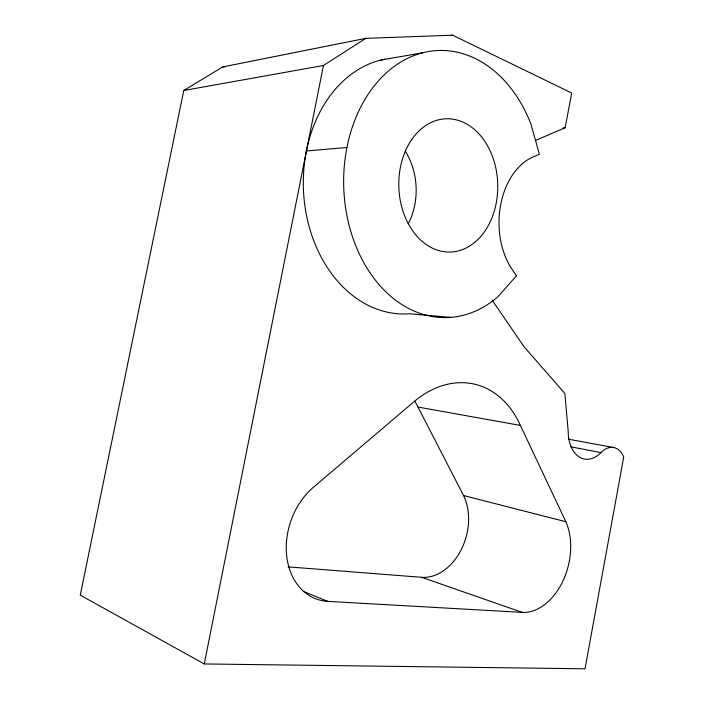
<?xml version="1.0" encoding="UTF-8"?>
<svg xmlns="http://www.w3.org/2000/svg" width="704" height="704" viewBox="0 0 704 704"><rect width="100%" height="100%" fill="white"/><g stroke="black" fill="none" stroke-linecap="round" stroke-linejoin="round"><path stroke-width="1.06" d="M535.894 140.263L565.154 127.767L571.692 93.016L452.681 35.2L365.798 38.35L222.684 66.933L183.762 90.499L80.274 595.153L204.266 663.942L585.015 668.8L623.726 457.028A25.291 16.403 -79.5 0 0 600.978 452.584L570.821 446.855M204.266 663.942L323.453 65.481L365.798 38.35M450.534 35.605L452.681 35.2M183.762 90.499L323.453 65.481M380.688 60.086L422.726 52.765M562.971 127.961L565.154 127.767M306.425 150.973L346.922 147.479M222.684 66.933L224.858 66.827M327.686 601.357L522.289 612.383A56.223 37.919 -75.4 0 0 562.663 581.548A56.223 37.919 -75.4 0 0 565.849 521.734L520.388 425.418A107.826 78.434 -76.5 0 0 412.113 403.322L312.479 488.074A65.129 50.239 -71.1 0 0 286.898 557.533A65.129 50.239 -71.1 0 0 327.686 601.357L303.327 591.351M288.042 566.87L421.599 577.306L522.289 612.383M450.912 317.363L409.49 313.764A128.154 98.094 87.5 0 1 304.075 198.95A128.154 98.094 87.5 0 1 384.974 59.136M414.929 401.368A97.381 76.208 -75.4 0 1 417.982 407.053L520.388 425.418M568.471 439.217L613.8 447.55M417.982 407.053L463.558 495.528L565.849 521.734M492.052 300.001L523.996 346.658L564.863 393.483L568.181 431.138A32.366 21.481 -80.8 0 0 579.058 456.834A32.366 21.481 -80.8 0 0 600.978 452.584M405.258 151.105A61.459 48.215 86.9 0 1 408.162 223.96M463.558 495.528A51.093 37.33 -74.3 0 1 461.023 550.088A51.093 37.33 -74.3 0 1 421.599 577.306M516.446 275.818L498.001 296.674A133.61 99.334 88.2 0 1 358.477 252.076A133.61 99.334 88.2 0 1 393.571 66.906A133.61 99.334 88.2 0 1 530.79 123.693L539.405 154.264L535.506 155.971A67.742 46.948 -88.9 0 0 500.667 204.829A67.742 46.948 -88.9 0 0 513.647 271.586L516.446 275.818M411.743 139.55A66.669 49.482 88.3 0 0 437.633 250.228A66.669 49.482 88.3 0 0 495.466 166.443A66.669 49.482 88.3 0 0 411.743 139.55"/></g></svg>
